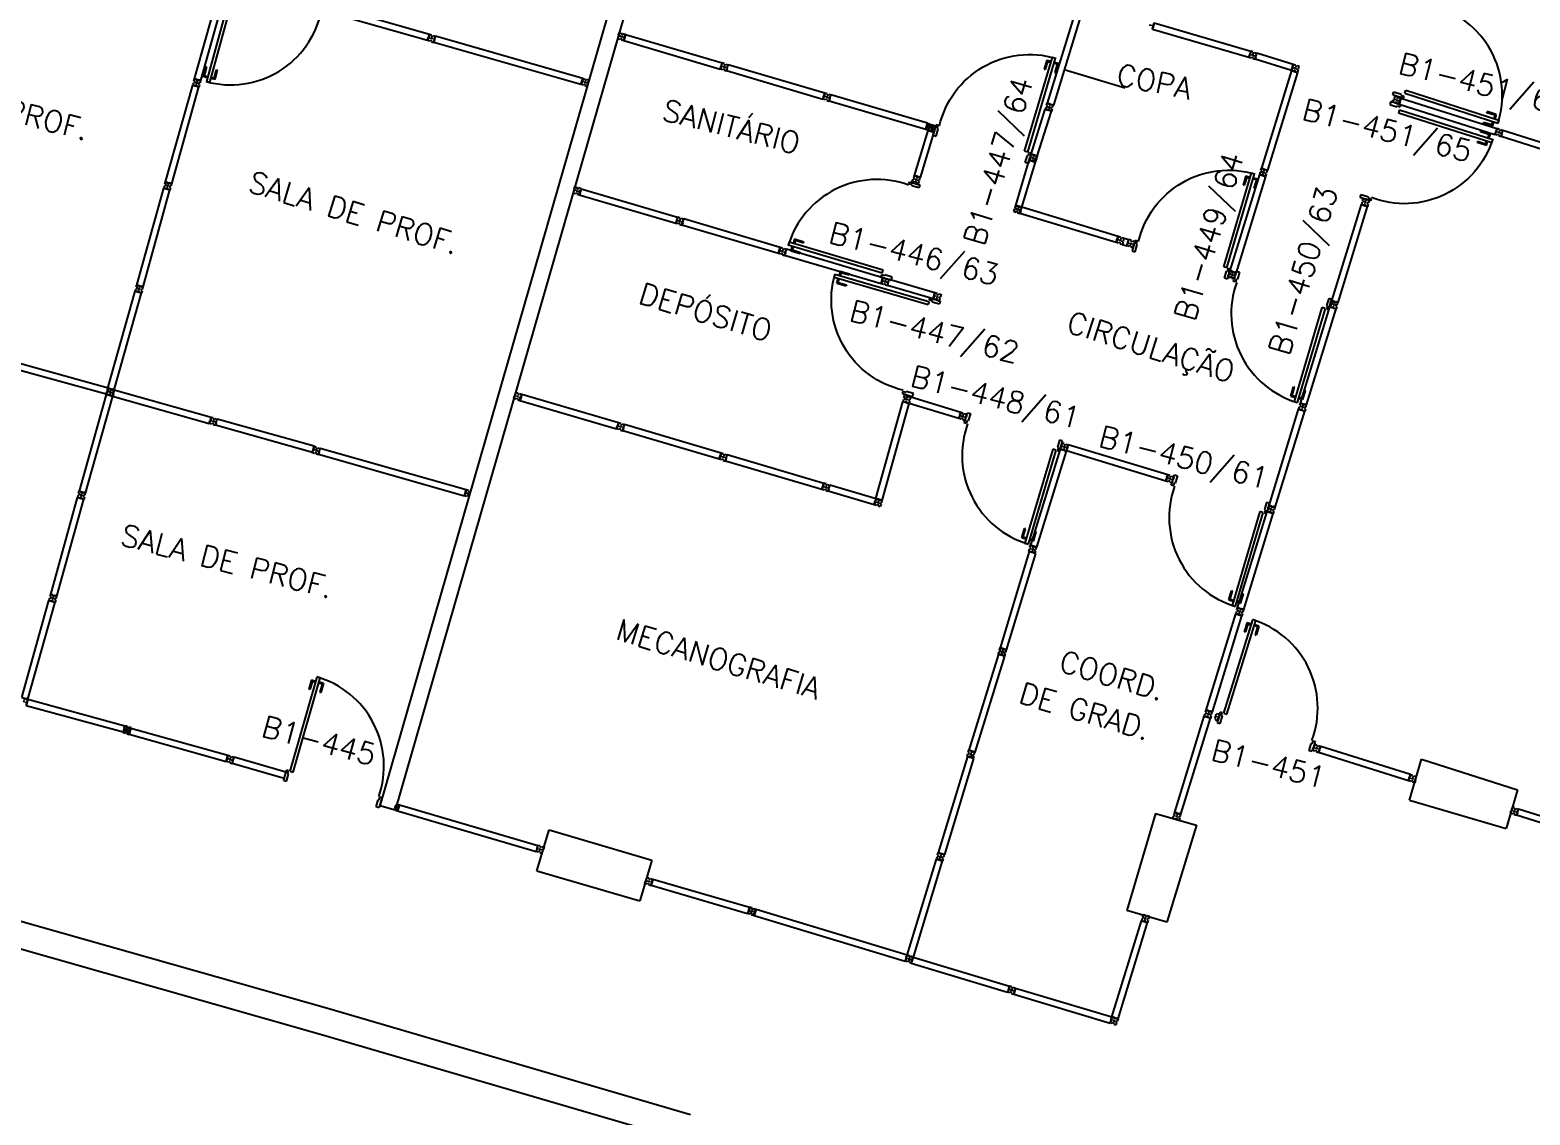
# Model space of a CAD drawing. Header units: millimetres. Extents: x 2757 to 3055, y 1102 to 1216.
# Drawn here: x 3022.92 to 3036.93, y 1173.16 to 1183.3 of the extents above; entities that cross this region are included whole.
import ezdxf

# ---------------------------------------------------------------- set-up
doc = ezdxf.new("R2010")
doc.units = ezdxf.units.MM
for name, color, linetype in [('BANC', 2, 'Continuous'), ('DIV', 2, 'Continuous'), ('TEXTO', 2, 'Continuous'), ('TEXTO-ENDEREÇO', 2, 'Continuous')]:
    doc.layers.add(name, color=color, linetype=linetype)
doc.styles.add('UNB-100', font='simplex.shx', dxfattribs={"height": 0.2})
doc.styles.add('UNB-100-1', font='simplex.shx', dxfattribs={"height": 0.2})

# ---------------------------------------------------------------- blocks, each defined once
blk = doc.blocks.new('PDV2D-SLC')
at = {"layer": 'DIV'}
for p, q in [((0.03, 0.05), (0.06, 0.05)), ((0.03, 0.035), (0.03, 0.05)), ((0.03, -0.035), (0.03, 0.035)), ((0.06, 0.05), (0.06, -0.02)), ((0.941, 0.05), (0.941, -0.02)), ((0.971, 0.05), (0.941, 0.05)), ((0.971, 0.035), (0.971, 0.05)), ((0.971, -0.035), (0.971, 0.035)), ((0.03, -0.05), (0.03, -0.035)), ((0.05, -0.05), (0.03, -0.05)), ((0.05, -0.02), (0.06, -0.02)), ((0.05, -0.02), (0.05, -0.05)), ((0.079, -0.05), (0.109, -0.05)), ((0.079, -0.05), (0.079, -0.965)), ((0.109, -0.05), (0.109, -0.965)), ((0.951, -0.02), (0.941, -0.02)), ((0.951, -0.02), (0.951, -0.05)), ((0.951, -0.05), (0.971, -0.05)), ((0.971, -0.05), (0.971, -0.035)), ((0.109, -0.965), (0.079, -0.965))]:
    blk.add_line(p, q, dxfattribs=at)
at = {"layer": 'DIV', "color": 1}
for p, q in [((0.036, -0.925), (0.036, -0.835)), ((0.046, -0.835), (0.036, -0.835)), ((0.046, -0.915), (0.046, -0.835)), ((0.141, -0.915), (0.141, -0.835)), ((0.141, -0.835), (0.151, -0.835)), ((0.151, -0.925), (0.151, -0.835)), ((0.036, -0.925), (0.076, -0.925)), ((0.046, -0.915), (0.076, -0.915)), ((0.141, -0.915), (0.111, -0.915)), ((0.151, -0.925), (0.111, -0.925))]:
    blk.add_line(p, q, dxfattribs=at)
blk.add_arc((0.076, -0.1), 0.865, 270, 3.3214, dxfattribs=at)
blk = doc.blocks.new('MTT-SLC')
for p, q in [((-0.008, 0.03), (-0.03, 0.03)), ((-0.03, 0.03), (-0.03, 0.006)), ((-0.0185, 0.006), (-0.03, 0.006)), ((-0.0185, -0.006), (-0.0185, 0.006)), ((-0.008, 0.03), (-0.008, 0.02)), ((-0.008, 0.02), (0.008, 0.02)), ((-0.0051, 0), (0.0051, 0)), ((0, -0.0051), (0, 0.0051)), ((0.008, 0.03), (0.03, 0.03)), ((0.008, 0.03), (0.008, 0.02)), ((0.0205, -0.006), (0.0205, 0.006)), ((0.0205, 0.006), (0.03, 0.006)), ((0.03, 0.006), (0.03, 0.03)), ((-0.03, -0.03), (-0.03, -0.006)), ((-0.0185, -0.006), (-0.03, -0.006)), ((-0.008, -0.03), (-0.03, -0.03)), ((-0.008, -0.02), (0.008, -0.02)), ((-0.008, -0.03), (-0.008, -0.02)), ((0.008, -0.03), (0.008, -0.02)), ((0.008, -0.03), (0.03, -0.03)), ((0.0205, -0.006), (0.03, -0.006)), ((0.03, -0.006), (0.03, -0.03))]:
    blk.add_line(p, q)
blk = doc.blocks.new('DIVMT-SLC')
for p, q in [((-0.03, 0.03), (-0.03, 0.006)), ((-0.008, 0.03), (-0.03, 0.03)), ((-0.0185, 0.006), (-0.03, 0.006)), ((-0.0185, -0.006), (-0.0185, 0.006)), ((-0.008, 0.03), (-0.008, 0.02)), ((-0.008, 0.02), (0.008, 0.02)), ((-0.0051, 0), (0.0051, 0)), ((0.0051, 0), (-0.0051, 0)), ((-0.0051, 0), (0.0051, 0)), ((0, -0.0051), (0, 0.0051)), ((0, 0.0051), (0, -0.0051)), ((0.008, 0.03), (0.008, 0.02)), ((0.008, 0.03), (0.03, 0.03)), ((0.0205, 0.006), (0.03, 0.006)), ((0.0205, -0.006), (0.0205, 0.006)), ((0.0205, 0.006), (0.0205, -0.006)), ((0.0205, 0.006), (0.03, 0.006)), ((0.97, 0.03), (0.03, 0.03)), ((0.03, 0.006), (0.03, 0.03)), ((0.03, -0.03), (0.03, 0.03)), ((0.03, -0.005), (0.03, 0.005)), ((0.97, -0.03), (0.97, 0.03)), ((0.97, 0.03), (0.97, 0.009)), ((0.97, 0.009), (0.97, 0.027)), ((0.9795, 0.006), (0.97, 0.006)), ((0.97, -0.005), (0.97, 0.005)), ((0.9795, 0.006), (0.9795, -0.006)), ((1.0051, 0), (0.9949, 0)), ((1, 0.0051), (1, -0.0051)), ((-0.0185, -0.006), (-0.03, -0.006)), ((-0.03, -0.03), (-0.03, -0.006)), ((-0.008, -0.03), (-0.03, -0.03)), ((-0.008, -0.03), (-0.008, -0.02)), ((-0.008, -0.02), (0.008, -0.02)), ((0.008, -0.03), (0.008, -0.02)), ((0.008, -0.03), (0.03, -0.03)), ((0.0205, -0.006), (0.03, -0.006)), ((0.0205, -0.006), (0.03, -0.006)), ((0.03, -0.006), (0.03, -0.03)), ((0.97, -0.03), (0.03, -0.03)), ((0.9795, -0.006), (0.97, -0.006)), ((0.97, -0.009), (0.97, -0.027))]:
    blk.add_line(p, q)
blk = doc.blocks.new('PDV2E-SLC')
at = {"layer": 'DIV', "color": 1}
for p, q in [((0.023, 0.925), (0.063, 0.925)), ((0.023, 0.925), (0.023, 0.835)), ((0.033, 0.915), (0.063, 0.915)), ((0.033, 0.915), (0.033, 0.835)), ((0.138, 0.925), (0.097, 0.925)), ((0.128, 0.915), (0.097, 0.915)), ((0.128, 0.915), (0.128, 0.835)), ((0.138, 0.925), (0.138, 0.835)), ((0.033, 0.835), (0.023, 0.835)), ((0.128, 0.835), (0.137, 0.835))]:
    blk.add_line(p, q, dxfattribs=at)
at = {"layer": 'DIV'}
for p, q in [((0.065, 0.05), (0.065, 0.965)), ((0.095, 0.965), (0.065, 0.965)), ((0.095, 0.05), (0.095, 0.965)), ((0.049, 0.05), (0.029, 0.05)), ((0.029, 0.05), (0.029, 0.035)), ((0.029, 0.035), (0.029, -0.035)), ((0.049, 0.02), (0.049, 0.05)), ((0.049, 0.02), (0.059, 0.02)), ((0.059, -0.05), (0.059, 0.02)), ((0.065, 0.05), (0.095, 0.05)), ((0.928, -0.05), (0.928, 0.02)), ((0.938, 0.02), (0.928, 0.02)), ((0.938, 0.05), (0.958, 0.05)), ((0.938, 0.02), (0.938, 0.05)), ((0.958, 0.05), (0.958, 0.035)), ((0.958, 0.035), (0.958, -0.035)), ((0.029, -0.035), (0.029, -0.05)), ((0.029, -0.05), (0.059, -0.05)), ((0.958, -0.05), (0.928, -0.05)), ((0.958, -0.035), (0.958, -0.05))]:
    blk.add_line(p, q, dxfattribs=at)
at = {"layer": 'DIV', "color": 1}
blk.add_arc((0.062, 0.1), 0.865, 356.6786, 90, dxfattribs=at)
blk = doc.blocks.new('DIV-SLC')
for p, q in [((-0.0051, 0), (0.0051, 0)), ((0, -0.0051), (0, 0.0051)), ((0.0205, 0.006), (0.03, 0.006)), ((0.0205, -0.006), (0.0205, 0.006)), ((0.03, 0.03), (0.97, 0.03)), ((0.03, 0.03), (0.03, -0.03)), ((0.03, 0.009), (0.03, 0.027)), ((0.03, 0.005), (0.03, -0.005)), ((0.97, 0.03), (0.97, -0.03)), ((0.9795, 0.006), (0.97, 0.006)), ((0.97, 0.005), (0.97, -0.005)), ((0.9795, -0.006), (0.9795, 0.006)), ((1.0051, 0), (0.9949, 0)), ((0.9949, 0), (1.0051, 0)), ((1, -0.0051), (1, 0.0051)), ((0.0205, -0.006), (0.03, -0.006)), ((0.03, -0.03), (0.03, -0.009)), ((0.03, -0.009), (0.03, -0.027)), ((0.03, -0.03), (0.97, -0.03)), ((0.9795, -0.006), (0.97, -0.006))]:
    blk.add_line(p, q)
blk = doc.blocks.new('MTINI-SLC')
for p, q in [((-0.03, 0.008), (-0.03, 0.03)), ((0.03, 0.03), (-0.03, 0.03)), ((-0.03, 0.008), (-0.02, 0.008)), ((-0.009, 0.03), (-0.027, 0.03)), ((-0.02, 0.008), (-0.02, 0)), ((-0.001, 0), (-0.02, 0)), ((-0.006, 0.02), (-0.006, 0.03)), ((-0.006, 0.023), (-0.006, 0.027)), ((-0.006, 0.02), (0.006, 0.02)), ((0.005, 0.03), (-0.005, 0.03)), ((0.005, 0), (-0.005, 0)), ((0.004, 0.02), (-0.004, 0.02)), ((0.02, 0), (-0.001, 0)), ((0, -0.005), (0, 0.005)), ((0.006, 0.02), (0.006, 0.03)), ((0.006, 0.023), (0.006, 0.027)), ((0.009, 0.03), (0.027, 0.03)), ((0.03, 0.008), (0.02, 0.008)), ((0.02, 0), (0.02, 0.008)), ((0.03, 0.008), (0.03, 0.03))]:
    blk.add_line(p, q)
blk = doc.blocks.new('MDIVMT-SLC')
for p, q in [((-0.03, 0.03), (-0.03, 0.006)), ((-0.008, 0.03), (-0.03, 0.03)), ((-0.0185, 0.006), (-0.03, 0.006)), ((-0.0185, -0.006), (-0.0185, 0.006)), ((-0.008, 0.03), (-0.008, 0.02)), ((-0.008, 0.02), (0.008, 0.02)), ((-0.0051, 0), (0.0051, 0)), ((-0.0051, 0), (0.0051, 0)), ((0, -0.0051), (0, 0.0051)), ((0, -0.0051), (0, 0.0051)), ((0.008, 0.03), (0.008, 0.02)), ((0.008, 0.03), (0.03, 0.03)), ((0.0205, 0.006), (0.03, 0.006)), ((0.0205, -0.006), (0.0205, 0.006)), ((0.0205, 0.006), (0.03, 0.006)), ((0.0205, -0.006), (0.0205, 0.006)), ((0.03, 0.03), (0.03, -0.03)), ((0.03, 0.03), (0.47, 0.03)), ((0.03, 0.006), (0.03, 0.03)), ((0.03, 0.009), (0.03, 0.027)), ((0.03, 0.005), (0.03, -0.005)), ((0.47, 0.03), (0.47, -0.03)), ((0.4795, 0.006), (0.47, 0.006)), ((0.47, 0.005), (0.47, -0.005)), ((0.4795, -0.006), (0.4795, 0.006)), ((0.4949, 0), (0.5051, 0)), ((0.5051, 0), (0.4949, 0)), ((0.5, -0.0051), (0.5, 0.0051)), ((-0.0185, -0.006), (-0.03, -0.006)), ((-0.03, -0.03), (-0.03, -0.006)), ((-0.008, -0.03), (-0.03, -0.03)), ((-0.008, -0.03), (-0.008, -0.02)), ((-0.008, -0.02), (0.008, -0.02)), ((0.008, -0.03), (0.008, -0.02)), ((0.008, -0.03), (0.03, -0.03)), ((0.0205, -0.006), (0.03, -0.006)), ((0.0205, -0.006), (0.03, -0.006)), ((0.03, -0.006), (0.03, -0.03)), ((0.03, -0.03), (0.03, -0.009)), ((0.03, -0.009), (0.03, -0.027)), ((0.03, -0.03), (0.47, -0.03)), ((0.4795, -0.006), (0.47, -0.006))]:
    blk.add_line(p, q)

msp = doc.modelspace()

# ---------------------------------------------------------------- linework, layer by layer
at = {"layer": 'BANC'}
for p, q in [((3033.144, 1182.758), (3032.575, 1182.929)), ((3025.706, 1174.153), (3022.321, 1175.114)), ((3025.638, 1173.913), (3022.253, 1174.874)), ((3029.084, 1173.163), (3025.708, 1174.153)), ((3029.014, 1172.923), (3025.638, 1173.913))]:
    msp.add_line(p, q, dxfattribs=at)
at = {"layer": 'DIV'}
for p, q in [((3029.793, 1188.572), (3026.182, 1176.051)), ((3029.937, 1188.531), (3026.326, 1176.011)), ((3026.629, 1183.201), (3026.636, 1183.224)), ((3026.651, 1183.195), (3026.629, 1183.201)), ((3026.647, 1183.221), (3026.636, 1183.224)), ((3026.646, 1183.258), (3026.639, 1183.235)), ((3026.65, 1183.232), (3026.639, 1183.235)), ((3026.667, 1183.252), (3026.646, 1183.258)), ((3026.647, 1183.221), (3026.65, 1183.232)), ((3026.651, 1183.195), (3026.653, 1183.204)), ((3026.653, 1183.204), (3026.669, 1183.2)), ((3026.662, 1183.223), (3026.671, 1183.22)), ((3026.671, 1183.22), (3026.662, 1183.223)), ((3026.662, 1183.223), (3026.671, 1183.22)), ((3026.667, 1183.252), (3026.664, 1183.243)), ((3026.664, 1183.243), (3026.68, 1183.239)), ((3026.668, 1183.226), (3026.665, 1183.217)), ((3026.665, 1183.217), (3026.668, 1183.226)), ((3026.666, 1183.19), (3026.669, 1183.2)), ((3026.666, 1183.19), (3026.687, 1183.184)), ((3026.682, 1183.248), (3026.68, 1183.239)), ((3026.682, 1183.248), (3026.704, 1183.242)), ((3026.688, 1183.222), (3026.685, 1183.21)), ((3026.685, 1183.21), (3026.688, 1183.222)), ((3026.685, 1183.21), (3026.694, 1183.207)), ((3026.685, 1183.21), (3026.694, 1183.207)), ((3026.687, 1183.184), (3026.704, 1183.242)), ((3026.694, 1183.207), (3026.687, 1183.184)), ((3028.062, 1182.79), (3026.687, 1183.184)), ((3026.688, 1183.222), (3026.697, 1183.219)), ((3026.688, 1183.222), (3026.697, 1183.219)), ((3026.694, 1183.208), (3026.697, 1183.218)), ((3026.697, 1183.219), (3026.704, 1183.242)), ((3028.079, 1182.848), (3026.704, 1183.242)), ((3034.301, 1183.044), (3034.308, 1183.067)), ((3034.322, 1183.038), (3034.301, 1183.044)), ((3034.319, 1183.064), (3034.308, 1183.067)), ((3034.318, 1183.101), (3034.311, 1183.078)), ((3034.322, 1183.075), (3034.311, 1183.078)), ((3034.339, 1183.095), (3034.318, 1183.101)), ((3034.319, 1183.064), (3034.322, 1183.075)), ((3034.322, 1183.038), (3034.325, 1183.047)), ((3034.325, 1183.047), (3034.34, 1183.043)), ((3034.333, 1183.066), (3034.343, 1183.063)), ((3034.343, 1183.063), (3034.333, 1183.066)), ((3034.333, 1183.066), (3034.343, 1183.063)), ((3034.339, 1183.095), (3034.336, 1183.086)), ((3034.336, 1183.086), (3034.351, 1183.081)), ((3034.34, 1183.069), (3034.337, 1183.059)), ((3034.337, 1183.059), (3034.34, 1183.069)), ((3034.338, 1183.033), (3034.34, 1183.043)), ((3034.338, 1183.033), (3034.359, 1183.027)), ((3034.354, 1183.091), (3034.351, 1183.081)), ((3034.354, 1183.091), (3034.375, 1183.085)), ((3034.36, 1183.064), (3034.356, 1183.053)), ((3034.356, 1183.053), (3034.36, 1183.064)), ((3034.356, 1183.053), (3034.365, 1183.05)), ((3034.356, 1183.053), (3034.365, 1183.05)), ((3034.359, 1183.027), (3034.375, 1183.085)), ((3034.365, 1183.05), (3034.359, 1183.027)), ((3034.36, 1183.064), (3034.369, 1183.062)), ((3034.36, 1183.064), (3034.369, 1183.062)), ((3034.366, 1183.051), (3034.368, 1183.061)), ((3034.369, 1183.062), (3034.375, 1183.085)), ((3034.715, 1182.979), (3034.375, 1183.085)), ((3034.698, 1182.921), (3034.359, 1183.027)), ((3034.698, 1182.922), (3034.418, 1182.008)), ((3034.755, 1182.904), (3034.475, 1181.99)), ((3034.698, 1182.921), (3034.715, 1182.979)), ((3034.698, 1182.922), (3034.755, 1182.904)), ((3034.704, 1182.941), (3034.699, 1182.924)), ((3034.718, 1182.915), (3034.701, 1182.921)), ((3034.705, 1182.945), (3034.708, 1182.955)), ((3034.714, 1182.941), (3034.705, 1182.944)), ((3034.717, 1182.953), (3034.708, 1182.956)), ((3034.715, 1182.979), (3034.709, 1182.958)), ((3034.709, 1182.958), (3034.714, 1182.976)), ((3034.717, 1182.953), (3034.714, 1182.941)), ((3034.723, 1182.924), (3034.721, 1182.915)), ((3034.722, 1182.914), (3034.731, 1182.911)), ((3034.735, 1182.92), (3034.723, 1182.924)), ((3034.74, 1182.94), (3034.73, 1182.943)), ((3034.74, 1182.94), (3034.73, 1182.943)), ((3034.735, 1182.92), (3034.732, 1182.911)), ((3034.737, 1182.946), (3034.734, 1182.937)), ((3034.737, 1182.946), (3034.734, 1182.937)), ((3034.755, 1182.904), (3034.735, 1182.91)), ((3034.735, 1182.91), (3034.752, 1182.905)), ((3028.062, 1182.79), (3028.079, 1182.848)), ((3028.068, 1182.81), (3028.063, 1182.793)), ((3028.069, 1182.814), (3028.072, 1182.824)), ((3028.078, 1182.811), (3028.069, 1182.813)), ((3028.081, 1182.822), (3028.072, 1182.825)), ((3028.079, 1182.848), (3028.073, 1182.828)), ((3028.073, 1182.828), (3028.078, 1182.845)), ((3028.081, 1182.822), (3028.078, 1182.811)), ((3028.104, 1182.809), (3028.095, 1182.812)), ((3028.101, 1182.816), (3028.098, 1182.806)), ((3031.282, 1182.37), (3031.288, 1182.393)), ((3031.303, 1182.363), (3031.282, 1182.37)), ((3031.299, 1182.389), (3031.288, 1182.393)), ((3031.299, 1182.427), (3031.292, 1182.404)), ((3031.303, 1182.401), (3031.292, 1182.404)), ((3031.32, 1182.421), (3031.299, 1182.427)), ((3031.299, 1182.389), (3031.303, 1182.401)), ((3031.303, 1182.363), (3031.306, 1182.373)), ((3031.306, 1182.373), (3031.321, 1182.368)), ((3031.314, 1182.391), (3031.324, 1182.388)), ((3031.324, 1182.388), (3031.314, 1182.391)), ((3031.314, 1182.391), (3031.324, 1182.388)), ((3031.32, 1182.421), (3031.317, 1182.411)), ((3031.317, 1182.411), (3031.332, 1182.407)), ((3031.32, 1182.395), (3031.317, 1182.385)), ((3031.317, 1182.385), (3031.32, 1182.395)), ((3031.318, 1182.359), (3031.321, 1182.368)), ((3031.318, 1182.359), (3031.339, 1182.353)), ((3031.335, 1182.416), (3031.332, 1182.407)), ((3031.335, 1182.416), (3031.356, 1182.41)), ((3031.34, 1182.39), (3031.337, 1182.378)), ((3031.337, 1182.378), (3031.34, 1182.39)), ((3031.337, 1182.378), (3031.346, 1182.376)), ((3031.337, 1182.378), (3031.346, 1182.376)), ((3031.339, 1182.353), (3031.356, 1182.41)), ((3031.346, 1182.376), (3031.339, 1182.353)), ((3031.34, 1182.39), (3031.349, 1182.387)), ((3031.34, 1182.39), (3031.349, 1182.387)), ((3031.346, 1182.377), (3031.349, 1182.386)), ((3031.349, 1182.387), (3031.356, 1182.41)), ((3032.281, 1182.105), (3032.291, 1182.102)), ((3032.285, 1182.098), (3032.287, 1182.108)), ((3032.304, 1182.092), (3032.307, 1182.103)), ((3032.304, 1182.092), (3032.313, 1182.089)), ((3032.323, 1182.123), (3032.306, 1182.066)), ((3032.306, 1182.066), (3032.312, 1182.086)), ((3032.307, 1182.103), (3032.316, 1182.1)), ((3032.312, 1182.086), (3032.307, 1182.069)), ((3032.316, 1182.099), (3032.313, 1182.09)), ((3032.317, 1182.103), (3032.322, 1182.121)), ((3034.407, 1181.971), (3034.4, 1181.95)), ((3034.4, 1181.95), (3034.423, 1181.943)), ((3034.407, 1181.971), (3034.416, 1181.969)), ((3034.412, 1181.987), (3034.418, 1182.008)), ((3034.412, 1181.987), (3034.421, 1181.984)), ((3034.416, 1181.969), (3034.421, 1181.984)), ((3034.418, 1182.008), (3034.475, 1181.99)), ((3034.441, 1182.001), (3034.418, 1182.008)), ((3034.427, 1181.954), (3034.423, 1181.943)), ((3034.427, 1181.954), (3034.438, 1181.951)), ((3034.443, 1181.969), (3034.433, 1181.972)), ((3034.433, 1181.972), (3034.443, 1181.969)), ((3034.438, 1181.951), (3034.435, 1181.94)), ((3034.458, 1181.933), (3034.435, 1181.94)), ((3034.436, 1181.965), (3034.439, 1181.975)), ((3034.439, 1181.975), (3034.436, 1181.965)), ((3034.436, 1181.965), (3034.439, 1181.975)), ((3034.438, 1181.992), (3034.441, 1182.001)), ((3034.438, 1181.992), (3034.441, 1182.001)), ((3034.45, 1181.988), (3034.438, 1181.992)), ((3034.438, 1181.992), (3034.45, 1181.988)), ((3034.442, 1182), (3034.451, 1181.997)), ((3034.45, 1181.988), (3034.452, 1181.997)), ((3034.45, 1181.988), (3034.452, 1181.997)), ((3034.452, 1181.997), (3034.475, 1181.99)), ((3034.455, 1181.957), (3034.459, 1181.972)), ((3034.464, 1181.954), (3034.455, 1181.957)), ((3034.464, 1181.954), (3034.458, 1181.933)), ((3034.469, 1181.969), (3034.459, 1181.972)), ((3034.469, 1181.969), (3034.475, 1181.99)), ((3033.137, 1181.354), (3033.179, 1181.342)), ((3033.12, 1181.297), (3033.162, 1181.284)), ((3033.162, 1181.284), (3033.179, 1181.342)), ((3033.169, 1181.307), (3033.162, 1181.284)), ((3033.183, 1181.278), (3033.162, 1181.284)), ((3033.169, 1181.308), (3033.172, 1181.318)), ((3033.178, 1181.304), (3033.169, 1181.307)), ((3033.178, 1181.304), (3033.169, 1181.307)), ((3033.172, 1181.319), (3033.179, 1181.342)), ((3033.181, 1181.316), (3033.172, 1181.319)), ((3033.181, 1181.316), (3033.172, 1181.319)), ((3033.181, 1181.316), (3033.178, 1181.304)), ((3033.178, 1181.304), (3033.181, 1181.316)), ((3033.2, 1181.335), (3033.179, 1181.342)), ((3033.183, 1181.278), (3033.186, 1181.287)), ((3033.201, 1181.283), (3033.186, 1181.287)), ((3033.204, 1181.303), (3033.194, 1181.306)), ((3033.194, 1181.306), (3033.204, 1181.303)), ((3033.204, 1181.303), (3033.194, 1181.306)), ((3033.2, 1181.335), (3033.197, 1181.326)), ((3033.213, 1181.321), (3033.197, 1181.326)), ((3033.201, 1181.309), (3033.198, 1181.299)), ((3033.198, 1181.299), (3033.201, 1181.309)), ((3033.198, 1181.273), (3033.201, 1181.283)), ((3033.198, 1181.273), (3033.219, 1181.267)), ((3033.216, 1181.331), (3033.213, 1181.321)), ((3033.215, 1181.293), (3033.219, 1181.305)), ((3033.215, 1181.293), (3033.226, 1181.29)), ((3033.216, 1181.331), (3033.237, 1181.324)), ((3033.219, 1181.305), (3033.23, 1181.301)), ((3033.219, 1181.267), (3033.226, 1181.29)), ((3033.237, 1181.324), (3033.23, 1181.301)), ((3030.866, 1180.928), (3030.873, 1180.951)), ((3030.884, 1180.948), (3030.873, 1180.951)), ((3030.883, 1180.986), (3030.876, 1180.963)), ((3030.887, 1180.96), (3030.876, 1180.963)), ((3030.904, 1180.98), (3030.883, 1180.986)), ((3030.884, 1180.948), (3030.887, 1180.96)), ((3030.887, 1180.922), (3030.89, 1180.932)), ((3030.89, 1180.932), (3030.905, 1180.927)), ((3030.898, 1180.95), (3030.908, 1180.947)), ((3030.908, 1180.947), (3030.898, 1180.95)), ((3030.898, 1180.95), (3030.908, 1180.947)), ((3030.904, 1180.98), (3030.901, 1180.97)), ((3030.901, 1180.97), (3030.917, 1180.966)), ((3030.905, 1180.954), (3030.902, 1180.944)), ((3030.902, 1180.944), (3030.905, 1180.954)), ((3030.919, 1180.975), (3030.917, 1180.966)), ((3030.919, 1180.975), (3030.94, 1180.969)), ((3030.925, 1180.949), (3030.921, 1180.937)), ((3030.921, 1180.937), (3030.925, 1180.949)), ((3030.921, 1180.937), (3030.93, 1180.935)), ((3030.921, 1180.937), (3030.93, 1180.935)), ((3030.924, 1180.912), (3030.94, 1180.969)), ((3030.93, 1180.935), (3030.924, 1180.912)), ((3030.925, 1180.949), (3030.934, 1180.946)), ((3030.925, 1180.949), (3030.934, 1180.946)), ((3030.931, 1180.936), (3030.933, 1180.945)), ((3030.934, 1180.946), (3030.94, 1180.969)), ((3031.368, 1180.844), (3030.94, 1180.969)), ((3034.123, 1181.049), (3034.106, 1180.991)), ((3034.106, 1180.991), (3034.112, 1181.012)), ((3034.112, 1181.012), (3034.107, 1180.994)), ((3034.116, 1181.025), (3034.113, 1181.015)), ((3034.122, 1181.012), (3034.113, 1181.014)), ((3034.125, 1181.023), (3034.116, 1181.026)), ((3034.117, 1181.029), (3034.122, 1181.046)), ((3034.122, 1181.012), (3034.125, 1181.023)), ((3034.148, 1181.01), (3034.138, 1181.013)), ((3034.142, 1181.007), (3034.145, 1181.016)), ((3030.887, 1180.922), (3030.866, 1180.928)), ((3030.902, 1180.918), (3030.905, 1180.927)), ((3030.902, 1180.918), (3030.924, 1180.912)), ((3031.351, 1180.787), (3030.924, 1180.912)), ((3031.351, 1180.787), (3031.368, 1180.844)), ((3031.357, 1180.807), (3031.352, 1180.789)), ((3031.358, 1180.811), (3031.361, 1180.82)), ((3031.367, 1180.807), (3031.358, 1180.81)), ((3031.371, 1180.818), (3031.361, 1180.821)), ((3031.368, 1180.844), (3031.362, 1180.824)), ((3031.362, 1180.824), (3031.367, 1180.841)), ((3031.371, 1180.818), (3031.367, 1180.807)), ((3031.393, 1180.805), (3031.384, 1180.808)), ((3031.39, 1180.812), (3031.387, 1180.802)), ((3031.591, 1179.669), (3031.127, 1179.811)), ((3031.609, 1179.726), (3031.143, 1179.869)), ((3031.609, 1179.726), (3031.591, 1179.669)), ((3031.591, 1179.669), (3031.598, 1179.689)), ((3031.598, 1179.689), (3031.592, 1179.671)), ((3031.607, 1179.689), (3031.598, 1179.692)), ((3031.602, 1179.702), (3031.599, 1179.693)), ((3031.611, 1179.7), (3031.602, 1179.703)), ((3031.603, 1179.706), (3031.608, 1179.723)), ((3031.607, 1179.689), (3031.611, 1179.7)), ((3031.634, 1179.687), (3031.624, 1179.69)), ((3031.627, 1179.684), (3031.63, 1179.694)), ((3025.568, 1179.408), (3025.561, 1179.385)), ((3025.589, 1179.402), (3025.568, 1179.408)), ((3025.589, 1179.402), (3025.586, 1179.392)), ((3025.586, 1179.392), (3025.602, 1179.388)), ((3025.605, 1179.397), (3025.602, 1179.388)), ((3025.605, 1179.397), (3025.626, 1179.391)), ((3025.609, 1179.334), (3025.626, 1179.391)), ((3025.619, 1179.368), (3025.626, 1179.391)), ((3026.99, 1179.004), (3025.626, 1179.391)), ((3032.538, 1179.384), (3032.545, 1179.407)), ((3032.556, 1179.404), (3032.545, 1179.407)), ((3032.556, 1179.441), (3032.549, 1179.418)), ((3032.56, 1179.415), (3032.549, 1179.418)), ((3032.577, 1179.435), (3032.556, 1179.441)), ((3032.56, 1179.415), (3032.556, 1179.404)), ((3032.571, 1179.405), (3032.581, 1179.403)), ((3032.581, 1179.403), (3032.571, 1179.405)), ((3032.571, 1179.405), (3032.581, 1179.403)), ((3032.577, 1179.435), (3032.574, 1179.425)), ((3032.574, 1179.425), (3032.589, 1179.421)), ((3032.574, 1179.399), (3032.577, 1179.409)), ((3032.577, 1179.409), (3032.574, 1179.399)), ((3032.592, 1179.43), (3032.589, 1179.421)), ((3032.592, 1179.43), (3032.613, 1179.424)), ((3032.594, 1179.392), (3032.597, 1179.404)), ((3032.597, 1179.404), (3032.594, 1179.392)), ((3032.594, 1179.392), (3032.603, 1179.39)), ((3032.594, 1179.392), (3032.603, 1179.39)), ((3032.613, 1179.424), (3032.596, 1179.367)), ((3032.603, 1179.39), (3032.596, 1179.367)), ((3032.597, 1179.404), (3032.606, 1179.401)), ((3032.597, 1179.404), (3032.606, 1179.401)), ((3032.606, 1179.4), (3032.603, 1179.391)), ((3032.606, 1179.401), (3032.613, 1179.424)), ((3033.543, 1179.143), (3032.613, 1179.424)), ((3025.552, 1179.35), (3025.558, 1179.373)), ((3025.573, 1179.344), (3025.552, 1179.35)), ((3025.569, 1179.37), (3025.558, 1179.373)), ((3025.573, 1179.381), (3025.561, 1179.385)), ((3025.569, 1179.37), (3025.573, 1179.381)), ((3025.573, 1179.344), (3025.576, 1179.354)), ((3025.576, 1179.354), (3025.591, 1179.349)), ((3025.584, 1179.372), (3025.594, 1179.369)), ((3025.594, 1179.369), (3025.584, 1179.372)), ((3025.584, 1179.372), (3025.594, 1179.369)), ((3025.59, 1179.376), (3025.587, 1179.366)), ((3025.587, 1179.366), (3025.59, 1179.376)), ((3025.588, 1179.34), (3025.591, 1179.349)), ((3025.588, 1179.34), (3025.609, 1179.334)), ((3025.61, 1179.371), (3025.607, 1179.359)), ((3025.607, 1179.359), (3025.61, 1179.371)), ((3025.607, 1179.359), (3025.616, 1179.357)), ((3025.607, 1179.359), (3025.616, 1179.357)), ((3025.616, 1179.357), (3025.609, 1179.334)), ((3026.973, 1178.946), (3025.609, 1179.334)), ((3025.61, 1179.371), (3025.619, 1179.368)), ((3025.61, 1179.371), (3025.619, 1179.368)), ((3025.616, 1179.358), (3025.619, 1179.367)), ((3032.56, 1179.378), (3032.538, 1179.384)), ((3032.56, 1179.378), (3032.562, 1179.387)), ((3032.562, 1179.387), (3032.578, 1179.383)), ((3032.575, 1179.373), (3032.578, 1179.383)), ((3032.575, 1179.373), (3032.596, 1179.367)), ((3033.525, 1179.086), (3032.596, 1179.367)), ((3033.543, 1179.143), (3033.525, 1179.086)), ((3033.535, 1179.119), (3033.532, 1179.11)), ((3033.541, 1179.106), (3033.532, 1179.109)), ((3033.536, 1179.123), (3033.542, 1179.141)), ((3033.545, 1179.118), (3033.536, 1179.12)), ((3033.541, 1179.106), (3033.545, 1179.118)), ((3033.561, 1179.101), (3033.564, 1179.111)), ((3026.973, 1178.946), (3026.99, 1179.004)), ((3026.98, 1178.97), (3026.983, 1178.98)), ((3026.989, 1178.967), (3026.98, 1178.969)), ((3026.992, 1178.978), (3026.983, 1178.981)), ((3026.99, 1179.004), (3026.984, 1178.984)), ((3026.984, 1178.984), (3026.989, 1179.001)), ((3026.992, 1178.978), (3026.989, 1178.967)), ((3027.015, 1178.966), (3027.005, 1178.968)), ((3027.012, 1178.972), (3027.009, 1178.962)), ((3030.313, 1179.007), (3030.32, 1179.03)), ((3030.334, 1179.001), (3030.313, 1179.007)), ((3030.331, 1179.027), (3030.32, 1179.03)), ((3030.33, 1179.065), (3030.323, 1179.042)), ((3030.334, 1179.039), (3030.323, 1179.042)), ((3030.351, 1179.059), (3030.33, 1179.065)), ((3030.331, 1179.027), (3030.334, 1179.039)), ((3030.334, 1179.001), (3030.337, 1179.011)), ((3030.337, 1179.011), (3030.352, 1179.006)), ((3030.345, 1179.029), (3030.355, 1179.026)), ((3030.355, 1179.026), (3030.345, 1179.029)), ((3030.345, 1179.029), (3030.355, 1179.026)), ((3030.351, 1179.059), (3030.348, 1179.049)), ((3030.348, 1179.049), (3030.363, 1179.044)), ((3030.351, 1179.032), (3030.349, 1179.023)), ((3030.349, 1179.023), (3030.351, 1179.032)), ((3030.349, 1178.996), (3030.352, 1179.006)), ((3030.349, 1178.996), (3030.37, 1178.99)), ((3030.366, 1179.054), (3030.363, 1179.044)), ((3030.366, 1179.054), (3030.387, 1179.048)), ((3030.371, 1179.028), (3030.368, 1179.016)), ((3030.368, 1179.016), (3030.371, 1179.028)), ((3030.368, 1179.016), (3030.377, 1179.013)), ((3030.368, 1179.016), (3030.377, 1179.013)), ((3030.37, 1178.99), (3030.387, 1179.048)), ((3030.377, 1179.013), (3030.37, 1178.99)), ((3030.801, 1178.864), (3030.37, 1178.99)), ((3030.371, 1179.028), (3030.38, 1179.025)), ((3030.371, 1179.028), (3030.38, 1179.025)), ((3030.377, 1179.014), (3030.38, 1179.024)), ((3030.38, 1179.025), (3030.387, 1179.048)), ((3030.818, 1178.921), (3030.387, 1179.048)), ((3033.525, 1179.086), (3033.531, 1179.106)), ((3033.531, 1179.106), (3033.526, 1179.089)), ((3033.567, 1179.105), (3033.558, 1179.108)), ((3026.979, 1178.966), (3026.974, 1178.949)), ((3030.801, 1178.864), (3030.818, 1178.921)), ((3030.807, 1178.884), (3030.802, 1178.867)), ((3030.808, 1178.888), (3030.811, 1178.897)), ((3030.817, 1178.884), (3030.808, 1178.887)), ((3030.82, 1178.896), (3030.811, 1178.898)), ((3030.818, 1178.921), (3030.812, 1178.901)), ((3030.812, 1178.901), (3030.817, 1178.919)), ((3030.82, 1178.896), (3030.817, 1178.884)), ((3030.843, 1178.883), (3030.833, 1178.886)), ((3030.84, 1178.889), (3030.837, 1178.879)), ((3033.986, 1176.888), (3033.996, 1176.885)), ((3033.989, 1176.882), (3033.993, 1176.891)), ((3034.009, 1176.875), (3034.012, 1176.886)), ((3034.009, 1176.875), (3034.018, 1176.872)), ((3034.029, 1176.906), (3034.011, 1176.849)), ((3034.017, 1176.869), (3034.011, 1176.852)), ((3034.011, 1176.849), (3034.017, 1176.869)), ((3034.012, 1176.886), (3034.021, 1176.883)), ((3034.021, 1176.882), (3034.018, 1176.873)), ((3034.022, 1176.886), (3034.028, 1176.903)), ((3034.896, 1176.568), (3034.903, 1176.591)), ((3034.914, 1176.587), (3034.903, 1176.591)), ((3034.913, 1176.588), (3034.903, 1176.591)), ((3034.914, 1176.625), (3034.907, 1176.602)), ((3034.918, 1176.599), (3034.907, 1176.602)), ((3034.916, 1176.599), (3034.907, 1176.602)), ((3034.913, 1176.588), (3034.916, 1176.599)), ((3034.935, 1176.619), (3034.914, 1176.625)), ((3034.914, 1176.587), (3034.918, 1176.599)), ((3034.929, 1176.589), (3034.939, 1176.586)), ((3034.939, 1176.586), (3034.929, 1176.589)), ((3034.929, 1176.589), (3034.939, 1176.586)), ((3034.929, 1176.589), (3034.939, 1176.586)), ((3034.939, 1176.586), (3034.929, 1176.589)), ((3034.935, 1176.619), (3034.932, 1176.609)), ((3034.932, 1176.609), (3034.948, 1176.604)), ((3034.935, 1176.592), (3034.932, 1176.583)), ((3034.932, 1176.583), (3034.935, 1176.592)), ((3034.932, 1176.583), (3034.935, 1176.592)), ((3034.951, 1176.614), (3034.948, 1176.604)), ((3034.951, 1176.614), (3034.972, 1176.607)), ((3034.955, 1176.587), (3034.952, 1176.576)), ((3034.952, 1176.576), (3034.955, 1176.587)), ((3034.953, 1176.55), (3034.972, 1176.607)), ((3034.955, 1176.587), (3034.964, 1176.584)), ((3034.955, 1176.587), (3034.964, 1176.584)), ((3034.964, 1176.584), (3034.972, 1176.607)), ((3035.81, 1176.343), (3034.972, 1176.607)), ((3024.747, 1176.464), (3024.753, 1176.487)), ((3024.768, 1176.458), (3024.747, 1176.464)), ((3024.764, 1176.484), (3024.753, 1176.487)), ((3024.763, 1176.522), (3024.757, 1176.499)), ((3024.768, 1176.496), (3024.757, 1176.499)), ((3024.785, 1176.516), (3024.763, 1176.522)), ((3024.764, 1176.484), (3024.768, 1176.496)), ((3024.768, 1176.458), (3024.771, 1176.468)), ((3024.771, 1176.468), (3024.786, 1176.463)), ((3024.779, 1176.486), (3024.789, 1176.483)), ((3024.789, 1176.483), (3024.779, 1176.486)), ((3024.779, 1176.486), (3024.789, 1176.483)), ((3024.785, 1176.516), (3024.782, 1176.506)), ((3024.782, 1176.506), (3024.797, 1176.502)), ((3024.785, 1176.49), (3024.782, 1176.48)), ((3024.782, 1176.48), (3024.785, 1176.49)), ((3024.783, 1176.454), (3024.786, 1176.463)), ((3024.783, 1176.454), (3024.804, 1176.447)), ((3024.8, 1176.511), (3024.797, 1176.502)), ((3024.8, 1176.511), (3024.821, 1176.505)), ((3024.805, 1176.485), (3024.802, 1176.473)), ((3024.802, 1176.473), (3024.805, 1176.485)), ((3024.802, 1176.473), (3024.811, 1176.471)), ((3024.802, 1176.473), (3024.811, 1176.471)), ((3024.804, 1176.447), (3024.821, 1176.505)), ((3024.811, 1176.471), (3024.804, 1176.447)), ((3025.289, 1176.308), (3024.804, 1176.447)), ((3024.805, 1176.485), (3024.814, 1176.482)), ((3024.805, 1176.485), (3024.814, 1176.482)), ((3024.811, 1176.471), (3024.814, 1176.481)), ((3024.814, 1176.482), (3024.821, 1176.505)), ((3025.305, 1176.366), (3024.821, 1176.505)), ((3034.917, 1176.561), (3034.896, 1176.568)), ((3034.917, 1176.561), (3034.92, 1176.571)), ((3034.92, 1176.571), (3034.935, 1176.566)), ((3034.932, 1176.557), (3034.935, 1176.566)), ((3034.932, 1176.557), (3034.953, 1176.55)), ((3034.952, 1176.576), (3034.961, 1176.573)), ((3034.952, 1176.576), (3034.961, 1176.573)), ((3034.961, 1176.573), (3034.953, 1176.55)), ((3035.792, 1176.286), (3034.953, 1176.55)), ((3034.961, 1176.574), (3034.964, 1176.583)), ((3035.802, 1176.104), (3035.914, 1176.488)), ((3035.914, 1176.488), (3036.81, 1176.202)), ((3035.792, 1176.286), (3035.81, 1176.343)), ((3035.798, 1176.306), (3035.793, 1176.289)), ((3035.799, 1176.31), (3035.802, 1176.319)), ((3035.808, 1176.306), (3035.799, 1176.309)), ((3035.812, 1176.317), (3035.803, 1176.32)), ((3035.81, 1176.343), (3035.804, 1176.323)), ((3035.804, 1176.323), (3035.809, 1176.34)), ((3035.812, 1176.317), (3035.808, 1176.306)), ((3035.834, 1176.304), (3035.825, 1176.307)), ((3035.831, 1176.31), (3035.828, 1176.301)), ((3036.81, 1176.202), (3036.704, 1175.84)), ((3026.326, 1176.011), (3026.182, 1176.051)), ((3026.324, 1176.043), (3026.334, 1176.04)), ((3026.327, 1176.036), (3026.33, 1176.046)), ((3026.347, 1176.03), (3026.35, 1176.041)), ((3026.347, 1176.03), (3026.356, 1176.027)), ((3026.366, 1176.061), (3026.349, 1176.004)), ((3026.35, 1176.041), (3026.359, 1176.038)), ((3026.359, 1176.037), (3026.356, 1176.028)), ((3026.36, 1176.041), (3026.365, 1176.059)), ((3026.366, 1176.061), (3027.659, 1175.682)), ((3035.802, 1176.104), (3036.704, 1175.84)), ((3026.349, 1176.004), (3026.355, 1176.024)), ((3026.349, 1176.004), (3027.642, 1175.625)), ((3026.355, 1176.024), (3026.35, 1176.007)), ((3033.428, 1175.981), (3033.162, 1175.074)), ((3033.428, 1175.981), (3033.811, 1175.869)), ((3027.651, 1175.443), (3027.764, 1175.827)), ((3027.764, 1175.827), (3028.724, 1175.545)), ((3033.811, 1175.869), (3033.534, 1174.965)), ((3027.659, 1175.682), (3027.642, 1175.625)), ((3027.649, 1175.648), (3027.642, 1175.625)), ((3027.663, 1175.619), (3027.642, 1175.625)), ((3027.652, 1175.658), (3027.649, 1175.649)), ((3027.658, 1175.645), (3027.649, 1175.648)), ((3027.658, 1175.645), (3027.649, 1175.648)), ((3027.652, 1175.659), (3027.659, 1175.682)), ((3027.662, 1175.657), (3027.652, 1175.659)), ((3027.662, 1175.657), (3027.652, 1175.659)), ((3027.658, 1175.645), (3027.662, 1175.657)), ((3027.662, 1175.657), (3027.658, 1175.645)), ((3027.68, 1175.676), (3027.659, 1175.682)), ((3027.663, 1175.619), (3027.666, 1175.628)), ((3027.682, 1175.624), (3027.666, 1175.628)), ((3027.684, 1175.644), (3027.675, 1175.647)), ((3027.675, 1175.647), (3027.684, 1175.644)), ((3027.684, 1175.644), (3027.675, 1175.647)), ((3027.68, 1175.676), (3027.677, 1175.667)), ((3027.693, 1175.662), (3027.677, 1175.667)), ((3027.678, 1175.64), (3027.681, 1175.65)), ((3027.681, 1175.65), (3027.678, 1175.64)), ((3027.679, 1175.614), (3027.682, 1175.624)), ((3027.679, 1175.614), (3027.7, 1175.608)), ((3027.696, 1175.672), (3027.693, 1175.662)), ((3027.696, 1175.672), (3027.717, 1175.666)), ((3027.699, 1175.646), (3027.696, 1175.634)), ((3027.696, 1175.634), (3027.707, 1175.631)), ((3027.699, 1175.646), (3027.71, 1175.643)), ((3027.7, 1175.608), (3027.707, 1175.631)), ((3027.717, 1175.666), (3027.71, 1175.643)), ((3028.724, 1175.545), (3028.611, 1175.162)), ((3027.651, 1175.443), (3028.611, 1175.162)), ((3029.654, 1175.066), (3029.664, 1175.063)), ((3029.658, 1175.06), (3029.661, 1175.07)), ((3029.677, 1175.053), (3029.68, 1175.065)), ((3029.677, 1175.053), (3029.686, 1175.05)), ((3029.697, 1175.085), (3029.679, 1175.027)), ((3029.679, 1175.027), (3029.685, 1175.047)), ((3029.68, 1175.065), (3029.69, 1175.062)), ((3029.685, 1175.047), (3029.68, 1175.03)), ((3029.689, 1175.061), (3029.686, 1175.051)), ((3029.69, 1175.065), (3029.696, 1175.082)), ((3029.697, 1175.085), (3031.108, 1174.658)), ((3033.534, 1174.965), (3033.162, 1175.074)), ((3029.679, 1175.027), (3031.09, 1174.6)), ((3031.108, 1174.658), (3031.09, 1174.6)), ((3031.101, 1174.634), (3031.098, 1174.624)), ((3031.101, 1174.635), (3031.108, 1174.658)), ((3031.11, 1174.632), (3031.101, 1174.635)), ((3031.11, 1174.632), (3031.101, 1174.635)), ((3031.11, 1174.632), (3031.107, 1174.621)), ((3031.107, 1174.621), (3031.11, 1174.632)), ((3031.129, 1174.651), (3031.108, 1174.658)), ((3031.129, 1174.651), (3031.126, 1174.642)), ((3031.141, 1174.637), (3031.126, 1174.642)), ((3031.129, 1174.625), (3031.126, 1174.616)), ((3031.126, 1174.616), (3031.129, 1174.625)), ((3031.144, 1174.647), (3031.141, 1174.637)), ((3031.144, 1174.647), (3031.165, 1174.64)), ((3031.165, 1174.64), (3031.158, 1174.618)), ((3031.097, 1174.623), (3031.09, 1174.6)), ((3031.112, 1174.594), (3031.09, 1174.6)), ((3031.107, 1174.621), (3031.097, 1174.623)), ((3031.107, 1174.621), (3031.097, 1174.623)), ((3031.112, 1174.594), (3031.114, 1174.604)), ((3031.13, 1174.599), (3031.114, 1174.604)), ((3031.133, 1174.619), (3031.123, 1174.622)), ((3031.123, 1174.622), (3031.133, 1174.619)), ((3031.133, 1174.619), (3031.123, 1174.622)), ((3031.127, 1174.589), (3031.13, 1174.599)), ((3031.127, 1174.589), (3031.148, 1174.583)), ((3031.147, 1174.621), (3031.144, 1174.609)), ((3031.144, 1174.609), (3031.155, 1174.606)), ((3031.147, 1174.621), (3031.158, 1174.618)), ((3031.148, 1174.583), (3031.155, 1174.606)), ((3032.122, 1174.349), (3032.105, 1174.292)), ((3032.116, 1174.329), (3032.121, 1174.346)), ((3032.122, 1174.349), (3033.021, 1174.079)), ((3032.08, 1174.331), (3032.089, 1174.328)), ((3032.083, 1174.324), (3032.086, 1174.334)), ((3032.102, 1174.318), (3032.106, 1174.329)), ((3032.102, 1174.318), (3032.112, 1174.315)), ((3032.105, 1174.292), (3032.111, 1174.312)), ((3032.111, 1174.312), (3032.105, 1174.295)), ((3032.105, 1174.292), (3033.004, 1174.022)), ((3032.106, 1174.329), (3032.115, 1174.326)), ((3032.115, 1174.325), (3032.112, 1174.316)), ((3033.021, 1174.079), (3033.004, 1174.022)), ((3033.014, 1174.056), (3033.021, 1174.079))]:
    msp.add_line(p, q, dxfattribs=at)

# ---------------------------------------------------------------- block references
for name, p, rotation in [('DIVMT-SLC', (3024.743, 1183.77), 254.3879788716892), ('PDV2D-SLC', (3024.743, 1183.769), 344.6380529829123), ('DIVMT-SLC', (3025.705, 1183.495), 344.1109700636277), ('PDV2D-SLC', (3035.685, 1182.649), 72.17580997284718), ('DIV-SLC', (3033.379, 1183.346), 343.7197738890931), ('MTT-SLC', (3028.441, 1183.238), 255.040520507288), ('DIV-SLC', (3028.441, 1183.238), 343.562018803639), ('DIVMT-SLC', (3029.4, 1182.955), 343.5702747803053), ('MTT-SLC', (3034.735, 1182.941), 343.1731014155508), ('DIVMT-SLC', (3024.473, 1182.806), 254.3232992112163), ('MTT-SLC', (3028.1, 1182.811), 255.040520507288), ('DIVMT-SLC', (3030.36, 1182.673), 343.6577353482335), ('MTT-SLC', (3035.684, 1182.645), 342.4196171245212), ('MTT-SLC', (3035.684, 1182.647), 343.6639054518109), ('DIV-SLC', (3035.684, 1182.645), 342.4196171245212), ('MDIVMT-SLC', (3031.338, 1182.382), 253.3110789903726), ('DIVMT-SLC', (3036.637, 1182.343), 342.4096404312302), ('PDV2E-SLC', (3030.904, 1180.95), 73.27906797265334), ('MTT-SLC', (3032.286, 1182.103), 343.1731014155508), ('MTT-SLC', (3031.194, 1181.903), 341.7576797795577), ('DIVMT-SLC', (3024.202, 1181.844), 254.540520507288), ('MTT-SLC', (3028.026, 1181.797), 255.040520507288), ('DIV-SLC', (3028.026, 1181.797), 343.6524168169828), ('DIVMT-SLC', (3032.142, 1181.624), 343.1731014155467), ('DIVMT-SLC', (3035.39, 1181.689), 252.9277014136503), ('DIVMT-SLC', (3028.985, 1181.514), 343.5928898469786), ('MTT-SLC', (3033.1, 1181.334), 343.1731014155508), ('DIVMT-SLC', (3029.944, 1181.231), 343.5700849541421), ('PDV2E-SLC', (3035.089, 1180.727), 163.4756655837456), ('MTT-SLC', (3034.143, 1181.011), 163.1888596204563), ('DIVMT-SLC', (3023.935, 1180.88), 254.3011694566594), ('MTT-SLC', (3031.389, 1180.807), 163.5096753717535), ('DIVMT-SLC', (3035.096, 1180.733), 252.9277014136503), ('DIVMT-SLC', (3023.667, 1179.916), 254.3232992112163), ('DIV-SLC', (3023.665, 1179.917), 344.2079545049504), ('MTT-SLC', (3027.472, 1179.876), 343.4756655837541), ('DIV-SLC', (3027.472, 1179.876), 343.6524168169828), ('DIVMT-SLC', (3034.803, 1179.777), 252.9277014136503), ('DIVMT-SLC', (3024.627, 1179.644), 344.335616549312), ('PDV2E-SLC', (3032.575, 1179.404), 163.4756655837456), ('MTT-SLC', (3031.629, 1179.689), 163.1888596204563), ('DIVMT-SLC', (3028.432, 1179.593), 343.5928898469786), ('DIVMT-SLC', (3032.281, 1178.448), 72.85507830273184), ('DIVMT-SLC', (3029.391, 1179.31), 343.5700849541421), ('PDV2E-SLC', (3034.509, 1178.822), 163.4756655837456), ('MTT-SLC', (3033.563, 1179.106), 163.1888596204563), ('DIVMT-SLC', (3023.396, 1178.954), 254.540520507288), ('MTINI-SLC', (3027.01, 1178.967), 73.68517025361861), ('MTT-SLC', (3030.838, 1178.884), 343.4756655837541), ('DIVMT-SLC', (3034.509, 1178.821), 252.9277014136503), ('DIVMT-SLC', (3031.997, 1177.49), 73.17271041825633), ('DIVMT-SLC', (3023.129, 1177.99), 254.3011694566594), ('DIVMT-SLC', (3034.216, 1177.865), 252.9277014136503), ('PDV2E-SLC', (3033.991, 1176.887), 342.9020536571446), ('DIVMT-SLC', (3031.705, 1176.533), 72.85507830273184), ('MTT-SLC', (3031.999, 1177.489), 342.3919594647515), ('PDV2E-SLC', (3025.269, 1176.345), 344.0130154273526), ('DIVMT-SLC', (3023.823, 1176.763), 164.7358718363569), ('DIVMT-SLC', (3033.922, 1176.909), 252.9277014136503), ('MTINI-SLC', (3033.991, 1176.887), 253.0049698129809), ('DIVMT-SLC', (3023.821, 1176.754), 344.37014767793), ('DIVMT-SLC', (3031.42, 1175.575), 73.17271041825633), ('MTT-SLC', (3035.83, 1176.305), 343.6639054518109), ('MTINI-SLC', (3026.329, 1176.041), 253.9242793940497), ('DIVMT-SLC', (3036.782, 1176.001), 342.5879933589794), ('MTT-SLC', (3033.628, 1175.954), 343.6639054518109), ('DIV-SLC', (3031.13, 1174.617), 73.1625863116985), ('MTT-SLC', (3028.696, 1175.345), 343.6639054518109), ('DIVMT-SLC', (3029.656, 1175.066), 163.7602718363568), ('MTT-SLC', (3029.659, 1175.065), 343.2499019818994), ('DIVMT-SLC', (3033.335, 1174.998), 252.9277014136503), ('DIVMT-SLC', (3032.085, 1174.329), 163.1888596204563), ('MTT-SLC', (3033.041, 1174.042), 161.6562400297237)]:
    msp.add_blockref(name, p, dxfattribs=dict(at, rotation=rotation))
at = {"layer": 'DIV', "xscale": -1}
for name, p, rotation in [('DIVMT-SLC', (3032.437, 1182.579), 252.9277014136948), ('PDV2E-SLC', (3032.283, 1182.093), 343.4756655837566), ('PDV2D-SLC', (3035.683, 1182.645), 72.42993446341185), ('MDIVMT-SLC', (3032.286, 1182.103), 252.4785760650978), ('PDV2E-SLC', (3034.143, 1181.012), 343.4756655837566), ('MDIVMT-SLC', (3032.143, 1181.624), 253.2973787078363), ('DIVMT-SLC', (3034.144, 1181.014), 252.9277014136948), ('PDV2E-SLC', (3031.379, 1180.809), 73.74028277086116), ('DIV-SLC', (3023.665, 1179.917), 344.5478616393623), ('DIVMT-SLC', (3031.106, 1179.848), 74.47503683870062)]:
    msp.add_blockref(name, p, dxfattribs=dict(at, rotation=rotation))

# ---------------------------------------------------------------- texts
at = {"layer": 'TEXTO', "style": 'UNB-100'}
for s, rotation, p in [('SALA DE PROF.', 345.5973, (3021.465, 1182.772)), ('COPA', 348.312, (3033.053, 1182.792)), ('SANITÁRIO', 345.7105, (3028.808, 1182.461)), ('SALA DE PROF.', 342.9832, (3024.941, 1181.794)), ('DEPÓSITO', 343.3213, (3028.586, 1180.752)), ('CIRCULAÇÃO', 342.6599, (3032.584, 1180.484)), ('SALA DE PROF.', 345.5973, (3023.748, 1178.492)), ('MECANOGRAFIA', 343.254, (3028.373, 1177.611)), ('COORD. ', 343.4806, (3032.514, 1177.315)), ('DE GRAD.', 343.4806, (3032.137, 1177.019))]:
    msp.add_text(s, height=0.2, rotation=rotation, dxfattribs=at).set_placement(p)
at = {"layer": 'TEXTO-ENDEREÇO', "style": 'UNB-100-1'}
for s, rotation, p in [('B1-451/66', 345.4812, (3035.685, 1182.899)), ('B1-447/64', 73.4163, (3031.824, 1181.271)), ('B1-451/65', 345.4812, (3034.784, 1182.469)), ('B1-449/64', 73.4163, (3033.792, 1180.568)), ('B1-450/63', 73.4163, (3034.673, 1180.247)), ('B1-446/63', 345.4812, (3030.364, 1181.316)), ('B1-447/62', 345.4812, (3030.555, 1180.589)), ('B1-448/61', 345.4812, (3031.126, 1179.977)), ('B1-450/61', 345.4812, (3032.885, 1179.413)), ('B1-445', 345.0198, (3025.063, 1176.706)), ('B1-451', 345.4812, (3033.933, 1176.483))]:
    msp.add_text(s, height=0.2, rotation=rotation, dxfattribs=at).set_placement(p)

doc.saveas('drawing.dxf')
